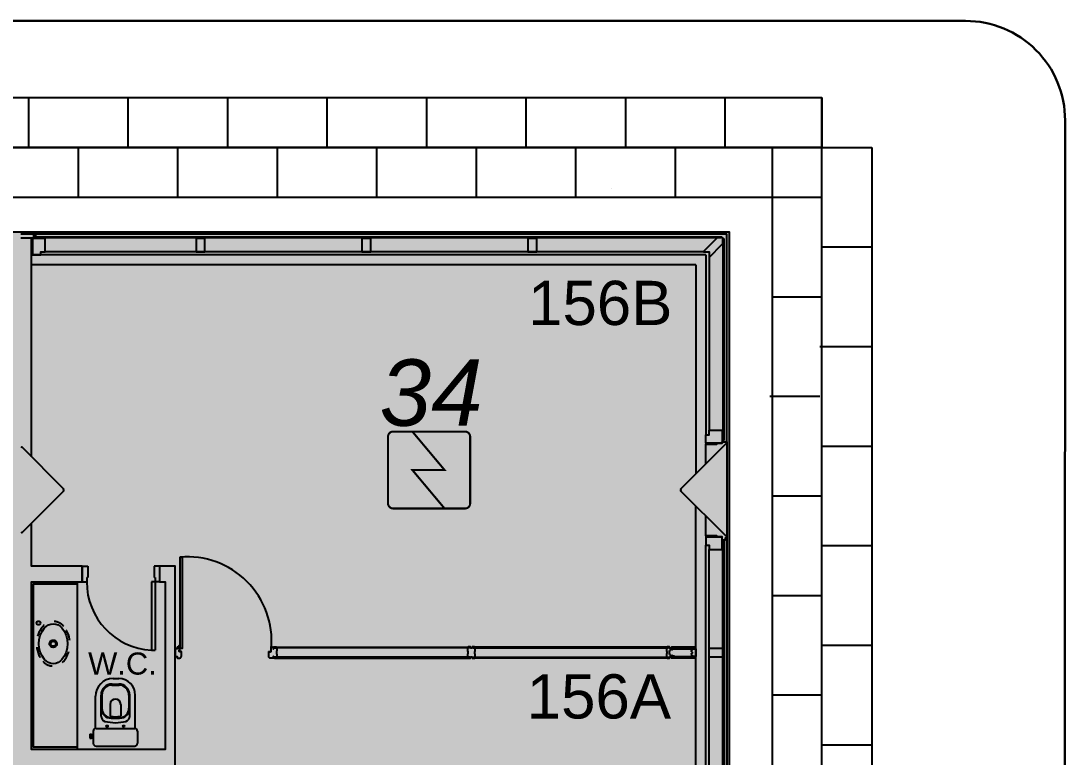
# Model space of a CAD drawing. Header units: metres. Extents: x -331 to 2982, y 362 to 2539.
# Drawn here: x 863.99 to 873.44, y 1633 to 1639.66 of the extents above; entities that cross this region are included whole.
import ezdxf

# ---------------------------------------------------------------- set-up
doc = ezdxf.new("R2010")
doc.units = ezdxf.units.M
doc.linetypes.add('XR_BL2_3 PAV$0$CONTINUOUS', pattern=[0])
doc.linetypes.add('XR_BL2_3 PAV$0$HIDDEN', pattern=[0.375, 0.25, -0.125])
doc.layers.get('0').update_dxf_attribs({"color": 251})
doc.layers.add('_salas', color=251, linetype='Continuous', plot=False)
for name, color, linetype in [('ALV', 251, 'Continuous'), ('CX', 251, 'Continuous'), ('Det', 251, 'Continuous'), ('DET. FUMAÇA', 1, 'Continuous'), ('Detector_antigo', 84, 'Continuous'), ('Div', 251, 'Continuous'), ('Est', 251, 'Continuous'), ('Mob', 251, 'Continuous'), ('Texto_Salas', 251, 'Continuous'), ('vid', 251, 'Continuous'), ('Zlixo01', 251, 'Continuous')]:
    doc.layers.add(name, color=color, linetype=linetype)
doc.layers.add('Botoeira_antiga', color=74, linetype='Continuous', lineweight=30)
doc.styles.add('ARIAL', font='arial.ttf')
doc.styles.add('X3G_ENTITY_1416BAE9', font='arial.ttf', dxfattribs={"height": 0.6})
doc.styles.add('X3G_ENTITY_14227BE0', font='arial.ttf', dxfattribs={"height": 0.4})
doc.styles.add('X3G_ENTITY_14227BE2', font='arial.ttf', dxfattribs={"height": 0.4})

# ---------------------------------------------------------------- blocks, each defined once
blk = doc.blocks.new('XR_BL2_3 PAV$0$PERFIL_UNIT_12')
at = {"layer": 'CX'}
blk.add_lwpolyline([(0, 0.12), (-0.08, 0.12), (-0.08, 0), (0, 0)], close=True, dxfattribs=at)
blk = doc.blocks.new('XR_BL2_3 PAV$0$perfil_cc')
at = {"layer": 'CX'}
for p, q in [((-0.1152, 0.117), (-0.1152, -0.0288)), ((-0.1152, -0.0288), (-0.1152, 0.117))]:
    blk.add_line(p, q, dxfattribs=at)
blk.add_lwpolyline([(0, 0.12), (-0.0796, 0.12), (-0.1152, 0.12), (-0.1152, -0.0288), (-0.0852, -0.0288), (-0.0852, -0.0282), (-0.0405, -0.0282), (-0.0405, 0), (0, 0)], close=True, dxfattribs=at)
blk = doc.blocks.new('Detector de fumaça')
at = {"layer": 'DET. FUMAÇA', "linetype": 'Continuous', "lineweight": 15, "const_width": 0.0187}
blk.add_lwpolyline([(774.5995, 539.8158), (775.2491, 539.8158, -0.414214), (775.2958, 539.769), (775.2958, 539.1669, -0.414214), (775.2491, 539.1202), (774.5995, 539.1202, -0.414214), (774.5527, 539.1669), (774.5527, 539.769, -0.414214)], format="xyb", close=True, dxfattribs=at)
blk.add_lwpolyline([(774.773, 539.8158), (775.0645, 539.468), (774.773, 539.468), (775.0645, 539.1202)], dxfattribs=at)

msp = doc.modelspace()

# ---------------------------------------------------------------- hatches: boundary and pattern name
at = {"layer": '_salas', "transparency": 33554559}
h = msp.add_hatch(color=256, dxfattribs=at)
h.dxf.hatch_style = 1
h.paths.add_polyline_path([(870.379, 1637.7293), (851.629, 1637.7293), (851.629, 1639.2843), (851.299, 1639.2843), (851.299, 1637.7293), (840.564, 1637.7293), (840.564, 1639.2843), (840.234, 1639.2843), (840.234, 1637.7293), (765.239, 1637.7293), (765.239, 1626.3801), (765.429, 1626.3801), (765.429, 1626.5771), (765.615, 1626.7643), (769.3501, 1626.765), (769.3826, 1626.773), (769.4342, 1626.8136), (770.1916, 1627.5703), (770.2047, 1627.5834), (770.229, 1627.5743), (771.624, 1627.5743), (773.0191, 1627.5743), (773.0434, 1627.5834), (773.0565, 1627.5703), (773.8138, 1626.8136), (773.8655, 1626.773), (773.898, 1626.765), (777.5273, 1626.765), (777.8669, 1626.4254), (777.8811, 1626.4254), (778.2207, 1626.765), (781.85, 1626.765), (781.8825, 1626.773), (781.9342, 1626.8136), (782.6915, 1627.5703), (782.7046, 1627.5834), (782.7289, 1627.5743), (784.124, 1627.5743), (785.519, 1627.5743), (785.5433, 1627.5834), (785.5564, 1627.5703), (786.3138, 1626.8136), (786.3654, 1626.773), (786.3979, 1626.765), (790.0273, 1626.765), (790.3669, 1626.4254), (790.3739, 1626.4325), (790.7206, 1626.765), (794.3499, 1626.765), (794.3824, 1626.773), (794.4341, 1626.8136), (795.1914, 1627.5703), (795.2045, 1627.5834), (795.2289, 1627.5743), (796.6239, 1627.5743), (798.0189, 1627.5743), (798.0433, 1627.5834), (798.0564, 1627.5703), (798.8137, 1626.8136), (798.8654, 1626.773), (798.8979, 1626.765), (802.5273, 1626.765), (802.8669, 1626.4254), (802.8739, 1626.4325), (803.2206, 1626.765), (806.8499, 1626.765), (806.8824, 1626.773), (806.9341, 1626.8136), (807.6914, 1627.5703), (807.7045, 1627.5834), (807.7289, 1627.5743), (809.1239, 1627.5743), (810.5189, 1627.5743), (810.5433, 1627.5834), (810.5564, 1627.5703), (811.3137, 1626.8136), (811.3654, 1626.773), (811.3979, 1626.765), (815.0272, 1626.765), (815.3668, 1626.4254), (815.3739, 1626.4325), (815.7205, 1626.765), (819.3499, 1626.765), (819.3824, 1626.773), (819.434, 1626.8136), (820.1914, 1627.5703), (820.2045, 1627.5834), (820.2288, 1627.5743), (821.6238, 1627.5743), (823.0189, 1627.5743), (823.0432, 1627.5834), (823.0563, 1627.5703), (823.8136, 1626.8136), (823.8653, 1626.773), (823.8978, 1626.765), (827.5277, 1626.765), (827.8673, 1626.4254), (827.8743, 1626.4325), (828.221, 1626.765), (831.8504, 1626.765), (831.8828, 1626.773), (831.9345, 1626.8136), (832.6919, 1627.5703), (832.7049, 1627.5834), (832.7293, 1627.5743), (834.1243, 1627.5743), (835.5193, 1627.5743), (835.5437, 1627.5834), (835.5568, 1627.5703), (836.3141, 1626.8136), (836.3658, 1626.773), (836.3983, 1626.765), (840.0415, 1626.765), (840.3741, 1626.4325), (840.7559, 1626.8143), (840.4741, 1627.0961), (840.4741, 1628.0543), (841.234, 1628.0543), (841.234, 1629.8943), (849.6075, 1629.8943), (849.6075, 1626.8143), (849.7475, 1626.8143), (849.7475, 1627.5743), (851.494, 1627.5743), (852.8891, 1627.5743), (852.9134, 1627.5834), (852.9265, 1627.5703), (853.6838, 1626.8136), (853.7355, 1626.773), (853.768, 1626.765), (857.3973, 1626.765), (857.7369, 1626.4254), (857.744, 1626.4325), (858.0907, 1626.765), (861.72, 1626.765), (861.7525, 1626.773), (861.8042, 1626.8136), (862.5615, 1627.5703), (862.5746, 1627.5834), (862.5989, 1627.5743), (863.994, 1627.5743), (865.389, 1627.5743), (865.4133, 1627.5834), (865.4264, 1627.5703), (866.1838, 1626.8136), (866.2354, 1626.773), (866.2679, 1626.765), (870.003, 1626.7643), (870.189, 1626.5771), (870.189, 1626.3801), (870.379, 1626.3801), (870.379, 1626.3801)])
h = msp.add_hatch(color=256, dxfattribs=at)
h.dxf.hatch_style = 1
h.paths.add_polyline_path([(870.399, 1637.7493), (851.649, 1637.7493), (851.649, 1639.3043), (851.319, 1639.3043), (851.319, 1637.7493), (840.584, 1637.7493), (840.584, 1639.3043), (840.254, 1639.3043), (840.254, 1637.7493), (765.259, 1637.7493), (765.259, 1626.4001), (765.449, 1626.4001), (765.449, 1626.5971), (765.635, 1626.7843), (769.3701, 1626.785), (769.4026, 1626.793), (769.4542, 1626.8336), (770.2116, 1627.5903), (770.2247, 1627.6034), (770.249, 1627.5943), (771.644, 1627.5943), (773.0391, 1627.5943), (773.0634, 1627.6034), (773.0765, 1627.5903), (773.8338, 1626.8336), (773.8855, 1626.793), (773.918, 1626.785), (777.5473, 1626.785), (777.8869, 1626.4454), (777.894, 1626.4525), (778.2407, 1626.785), (781.87, 1626.785), (781.9025, 1626.793), (781.9542, 1626.8336), (782.7115, 1627.5903), (782.7246, 1627.6034), (782.7489, 1627.5943), (784.144, 1627.5943), (785.539, 1627.5943), (785.5633, 1627.6034), (785.5764, 1627.5903), (786.3338, 1626.8336), (786.3854, 1626.793), (786.4179, 1626.785), (790.0473, 1626.785), (790.3869, 1626.4454), (790.3939, 1626.4525), (790.7406, 1626.785), (794.3699, 1626.785), (794.4024, 1626.793), (794.4541, 1626.8336), (795.2114, 1627.5903), (795.2245, 1627.6034), (795.2489, 1627.5943), (796.6439, 1627.5943), (798.0389, 1627.5943), (798.0633, 1627.6034), (798.0764, 1627.5903), (798.8337, 1626.8336), (798.8854, 1626.793), (798.9179, 1626.785), (802.5473, 1626.785), (802.8869, 1626.4454), (802.8939, 1626.4525), (803.2406, 1626.785), (806.8699, 1626.785), (806.9024, 1626.793), (806.9541, 1626.8336), (807.7114, 1627.5903), (807.7245, 1627.6034), (807.7489, 1627.5943), (809.1439, 1627.5943), (810.5389, 1627.5943), (810.5633, 1627.6034), (810.5764, 1627.5903), (811.3337, 1626.8336), (811.3854, 1626.793), (811.4179, 1626.785), (815.0472, 1626.785), (815.3868, 1626.4454), (815.3939, 1626.4525), (815.7405, 1626.785), (819.3699, 1626.785), (819.4024, 1626.793), (819.454, 1626.8336), (820.2114, 1627.5903), (820.2245, 1627.6034), (820.2488, 1627.5943), (821.6438, 1627.5943), (823.0389, 1627.5943), (823.0632, 1627.6034), (823.0763, 1627.5903), (823.8336, 1626.8336), (823.8853, 1626.793), (823.9178, 1626.785), (827.5477, 1626.785), (827.8873, 1626.4454), (827.8943, 1626.4525), (828.241, 1626.785), (831.8704, 1626.785), (831.9028, 1626.793), (831.9545, 1626.8336), (832.7119, 1627.5903), (832.7249, 1627.6034), (832.7493, 1627.5943), (834.1443, 1627.5943), (835.5393, 1627.5943), (835.5637, 1627.6034), (835.5768, 1627.5903), (836.3341, 1626.8336), (836.3858, 1626.793), (836.4183, 1626.785), (840.0615, 1626.785), (840.3941, 1626.4525), (840.7759, 1626.8343), (840.4941, 1627.1161), (840.4941, 1628.0743), (841.254, 1628.0743), (841.254, 1629.9143), (849.6275, 1629.9143), (849.6275, 1626.8343), (849.7675, 1626.8343), (849.7675, 1627.5943), (851.514, 1627.5943), (852.9091, 1627.5943), (852.9334, 1627.6034), (852.9465, 1627.5903), (853.7038, 1626.8336), (853.7555, 1626.793), (853.788, 1626.785), (857.4173, 1626.785), (857.7569, 1626.4454), (857.764, 1626.4525), (858.1107, 1626.785), (861.74, 1626.785), (861.7725, 1626.793), (861.8242, 1626.8336), (862.5815, 1627.5903), (862.5946, 1627.6034), (862.6189, 1627.5943), (864.014, 1627.5943), (865.409, 1627.5943), (865.4333, 1627.6034), (865.4464, 1627.5903), (866.2038, 1626.8336), (866.2554, 1626.793), (866.2879, 1626.785), (870.023, 1626.7843), (870.209, 1626.5971), (870.209, 1626.4001), (870.399, 1626.4001), (870.399, 1626.4001)])

# ---------------------------------------------------------------- linework, layer by layer
at = {"color": 251, "true_color": 0x606060}
msp.add_lwpolyline([(851.649, 1637.7493), (870.399, 1637.7493), (870.399, 1626.4001), (870.209, 1626.4001), (870.209, 1626.5971), (870.023, 1626.7843), (866.324, 1626.785), (866.323, 1626.7829), (866.305, 1626.7829), (866.2915, 1626.7841), (866.2554, 1626.793), (866.2038, 1626.8336), (865.4464, 1627.5903), (865.4333, 1627.6034), (865.409, 1627.5943), (864.014, 1627.5943), (862.6189, 1627.5943)], dxfattribs=at)
at = {"layer": 'ALV'}
for points in [[(864.089, 1635.7153), (864.089, 1637.6893), (863.994, 1637.6893)], [(870.189, 1635.6503), (870.189, 1635.8286), (870.2891, 1635.8286), (870.2891, 1635.8386), (870.3378, 1635.8386), (870.3378, 1635.8486), (870.379, 1635.8486), (870.379, 1635.8262)], [(865.389, 1631.2743), (865.389, 1634.7243), (865.249, 1634.7243), (865.249, 1634.5843), (865.299, 1634.5843), (865.299, 1633.0693), (864.089, 1633.0693), (864.089, 1634.5843), (864.549, 1634.5843), (864.549, 1634.7243), (864.089, 1634.7243), (864.089, 1635.1133)], [(870.379, 1635.0025), (870.379, 1634.9801), (870.364, 1634.9801), (870.364, 1634.9601), (870.3378, 1634.9601), (870.3378, 1634.9901), (870.2891, 1634.9901), (870.2891, 1635.0001), (870.189, 1635.0001), (870.189, 1635.1783)]]:
    msp.add_lwpolyline(points, dxfattribs=at)
at = {"layer": 'Botoeira_antiga'}
msp.add_lwpolyline([(873.4258, 1619.6151), (873.4384, 1638.7551, 0.414214), (872.5384, 1639.6551), (763.3926, 1639.6551, 0.414214), (762.4926, 1638.7551), (762.4801, 1619.6151, 0.414214), (763.3801, 1618.7151), (872.5258, 1618.7151, 0.414214)], format="xyb", close=True, dxfattribs=at)
at = {"layer": 'CX', "linetype": 'ByBlock', "ltscale": 0.1}
for p, q in [((863.994, 1637.7293), (864.109, 1637.7293)), ((864.109, 1637.6893), (863.994, 1637.6893)), ((864.109, 1637.7293), (864.109, 1637.6893)), ((864.109, 1637.7144), (864.129, 1637.7144)), ((864.129, 1637.7144), (864.129, 1637.6881))]:
    msp.add_line(p, q, dxfattribs=at)
at = {"layer": 'CX', "color": 251, "true_color": 0x606060}
for p, q in [((864.109, 1637.7293), (870.379, 1637.7293)), ((870.379, 1635.8486), (870.379, 1637.7293)), ((870.099, 1637.4493), (864.089, 1637.4493)), ((870.099, 1637.4493), (870.099, 1635.5603)), ((870.099, 1626.9603), (870.099, 1635.2683)), ((870.379, 1634.9801), (870.379, 1627.2486))]:
    msp.add_line(p, q, dxfattribs=at)
at = {"layer": 'CX'}
for p, q in [((870.3348, 1635.8386), (870.189, 1635.8386)), ((870.189, 1635.8386), (870.3348, 1635.8386)), ((870.2891, 1635.8286), (870.2891, 1635.8386)), ((869.9672, 1635.4143), (869.9601, 1635.4214)), ((869.9672, 1635.4143), (869.9601, 1635.4073)), ((864.549, 1634.7243), (864.549, 1634.5843)), ((864.549, 1634.7243), (864.599, 1634.7243)), ((864.599, 1634.7243), (864.599, 1634.6243)), ((865.199, 1634.7243), (865.199, 1634.6243)), ((865.249, 1634.7243), (865.199, 1634.7243)), ((865.249, 1634.7243), (865.249, 1634.5843)), ((864.549, 1634.5843), (864.589, 1634.5843)), ((864.589, 1634.6243), (864.599, 1634.6243)), ((864.589, 1634.6243), (864.589, 1634.5843)), ((865.174, 1634.5843), (865.174, 1633.9653)), ((865.209, 1634.5843), (865.174, 1634.5843)), ((865.209, 1634.6243), (865.199, 1634.6243)), ((865.209, 1634.6243), (865.209, 1634.5843)), ((865.209, 1634.5843), (865.209, 1633.9653)), ((865.249, 1634.5843), (865.209, 1634.5843)), ((865.174, 1633.9653), (865.209, 1633.9653))]:
    msp.add_line(p, q, dxfattribs=at)
at = {"layer": 'CX', "linetype": 'XR_BL2_3 PAV$0$CONTINUOUS'}
for p, q in [((869.8322, 1633.9817), (869.8322, 1633.9614)), ((869.8377, 1633.9947), (869.8377, 1633.9942)), ((869.8377, 1633.9942), (869.8527, 1633.9942)), ((869.8527, 1633.9869), (869.8379, 1633.9869)), ((869.8569, 1633.9957), (869.8387, 1633.9957)), ((869.8527, 1633.9942), (869.8527, 1633.9869)), ((869.8627, 1633.9795), (869.8627, 1633.9892)), ((869.8827, 1633.9795), (869.8627, 1633.9795)), ((869.8684, 1633.962), (869.8684, 1633.978)), ((869.8684, 1633.978), (869.8812, 1633.978)), ((869.8787, 1633.9723), (869.8778, 1633.9709)), ((869.8812, 1633.9733), (869.88, 1633.9731)), ((869.8806, 1633.9719), (869.8878, 1633.9732)), ((869.8812, 1633.978), (869.8812, 1633.9733)), ((869.8827, 1633.9736), (869.8827, 1633.9795)), ((869.8876, 1633.9744), (869.8827, 1633.9736)), ((869.8881, 1633.9764), (869.8876, 1633.9744)), ((869.8888, 1633.9742), (869.8893, 1633.9764)), ((869.8954, 1633.9794), (869.8911, 1633.9794)), ((869.8911, 1633.9782), (869.8954, 1633.9782)), ((869.9059, 1633.9794), (869.8954, 1633.9794)), ((869.8954, 1633.9782), (869.9059, 1633.9782)), ((869.9059, 1633.9782), (869.9059, 1633.9794)), ((869.8322, 1633.9277), (869.8322, 1633.9073)), ((869.8329, 1633.9588), (869.8345, 1633.9562)), ((869.8345, 1633.9329), (869.8329, 1633.9303)), ((869.8352, 1633.9536), (869.8352, 1633.9443)), ((869.8352, 1633.9443), (869.8352, 1633.9355)), ((869.8527, 1633.8948), (869.8377, 1633.8948)), ((869.8377, 1633.8948), (869.8377, 1633.8943)), ((869.8379, 1633.9021), (869.8527, 1633.9021)), ((869.8387, 1633.8933), (869.8569, 1633.8933)), ((869.8527, 1633.9021), (869.8527, 1633.8948)), ((869.8592, 1633.9466), (869.8592, 1633.962)), ((869.8592, 1633.962), (869.8684, 1633.962)), ((869.8592, 1633.927), (869.8592, 1633.9466)), ((869.8684, 1633.927), (869.8592, 1633.927)), ((869.8627, 1633.8998), (869.8627, 1633.9095)), ((869.8627, 1633.9095), (869.8827, 1633.9095)), ((869.8684, 1633.911), (869.8684, 1633.927)), ((869.8812, 1633.911), (869.8684, 1633.911)), ((869.8778, 1633.9709), (869.8787, 1633.9702)), ((869.8787, 1633.9188), (869.8778, 1633.9182)), ((869.8778, 1633.9182), (869.8787, 1633.9168)), ((869.8787, 1633.9702), (869.8792, 1633.971)), ((869.8792, 1633.918), (869.8787, 1633.9188)), ((869.88, 1633.9159), (869.8812, 1633.9157)), ((869.8878, 1633.9158), (869.8806, 1633.9171)), ((869.8812, 1633.9157), (869.8812, 1633.911)), ((869.8827, 1633.9095), (869.8827, 1633.9155)), ((869.8827, 1633.9155), (869.8876, 1633.9146)), ((869.8876, 1633.9146), (869.8881, 1633.9126)), ((869.8893, 1633.9126), (869.8888, 1633.9148)), ((869.8996, 1633.9108), (869.8911, 1633.9108)), ((869.8911, 1633.9096), (869.8996, 1633.9096)), ((869.9059, 1633.9108), (869.8996, 1633.9108)), ((869.8996, 1633.9096), (869.9059, 1633.9096)), ((869.9059, 1633.9096), (869.9059, 1633.9108))]:
    msp.add_line(p, q, dxfattribs=at)
at = {"layer": 'CX'}
for points in [[(870.167, 1637.5698, 0.668179), (870.1677, 1637.5681), (870.2178, 1637.5681), (870.2178, 1637.518, 0.668179), (870.2195, 1637.5173), (870.3376, 1637.6354), (870.3437, 1637.6354), (870.3437, 1637.6813), (870.3537, 1637.6813), (870.3306, 1637.7041), (870.3306, 1637.6941), (870.2863, 1637.6941), (870.2863, 1637.6891)], [(866.2774, 1633.9), (866.2774, 1633.9075), (866.2761, 1633.9075), (866.2761, 1633.898, -0.422579), (866.2713, 1633.8929), (866.2528, 1633.8929, -0.414214), (866.2363, 1633.9094), (866.2363, 1633.9509, -0.414214), (866.2383, 1633.9529), (866.2458, 1633.9529), (866.2443, 1633.9506), (866.2503, 1633.9506), (866.2488, 1633.9529), (866.2563, 1633.9529), (866.2563, 1633.9929, -0.414214), (866.2583, 1633.9949), (866.2711, 1633.9949, -0.414214), (866.2761, 1633.99), (866.2761, 1633.9795), (866.2774, 1633.9795), (866.2774, 1633.9887, -0.439162), (866.2833, 1633.9953), (866.3014, 1633.9953, -0.414214), (866.3024, 1633.9943), (866.3024, 1633.9938), (866.2874, 1633.9938), (866.2874, 1633.9865), (866.3022, 1633.9865, -0.322891), (866.3079, 1633.9813), (866.3079, 1633.961, -0.13729), (866.3071, 1633.9584), (866.3056, 1633.9558, 0.13729), (866.3048, 1633.9532), (866.3048, 1633.9443), (866.3048, 1633.9355, 0.13729), (866.3056, 1633.9329), (866.3071, 1633.9303, -0.13729), (866.3079, 1633.9277), (866.3079, 1633.9073, -0.322891), (866.3022, 1633.9021), (866.2874, 1633.9021), (866.2874, 1633.8948), (866.3024, 1633.8948), (866.3024, 1633.8943, -0.414214), (866.3014, 1633.8933), (866.2833, 1633.8933, -0.439162)], [(868.0702, 1633.9863), (868.0662, 1633.9863, 0.414214), (868.0632, 1633.9833), (868.0632, 1633.9887, 0.439162), (868.0572, 1633.9953), (868.0392, 1633.9953, 0.414214), (868.0382, 1633.9943), (868.0382, 1633.9938), (868.0532, 1633.9938), (868.0532, 1633.9865), (868.0384, 1633.9865, 0.322891), (868.0327, 1633.9813), (868.0327, 1633.961, 0.13729), (868.0334, 1633.9584), (868.035, 1633.9558, -0.13729), (868.0357, 1633.9532), (868.0357, 1633.9443), (868.0357, 1633.9355, -0.13729), (868.035, 1633.9329), (868.0334, 1633.9303, 0.13729), (868.0327, 1633.9277), (868.0327, 1633.9073, 0.322891), (868.0384, 1633.9021), (868.0532, 1633.9021), (868.0532, 1633.8948), (868.0382, 1633.8948), (868.0382, 1633.8943, 0.414214), (868.0392, 1633.8933), (868.0572, 1633.8933, 0.439162), (868.0632, 1633.9), (868.0632, 1633.9053, 0.414214), (868.0662, 1633.9023), (868.0702, 1633.9023, 0.414214), (868.0732, 1633.9053), (868.0732, 1633.9, 0.439162), (868.0791, 1633.8933), (868.0972, 1633.8933, 0.414214), (868.0982, 1633.8943), (868.0982, 1633.8948), (868.0832, 1633.8948), (868.0832, 1633.9021), (868.098, 1633.9021, 0.322891), (868.1037, 1633.9073), (868.1037, 1633.9277, 0.13729), (868.1029, 1633.9303), (868.1013, 1633.9329, -0.13729), (868.1006, 1633.9355), (868.1006, 1633.9443), (868.1006, 1633.9532, -0.13729), (868.1013, 1633.9558), (868.1029, 1633.9584, 0.13729), (868.1037, 1633.961), (868.1037, 1633.9813, 0.322891), (868.098, 1633.9865), (868.0832, 1633.9865), (868.0832, 1633.9938), (868.0982, 1633.9938), (868.0982, 1633.9943, 0.414214), (868.0972, 1633.9953), (868.0791, 1633.9953, 0.439162), (868.0732, 1633.9887), (868.0732, 1633.9833, 0.414214)], [(870.0596, 1633.9563), (870.062, 1633.9668, -0.194954), (870.0629, 1633.9681), (870.0645, 1633.9691, 0.387702), (870.0652, 1633.9717), (870.0636, 1633.9748), (870.064, 1633.9751), (870.0664, 1633.9705), (870.0668, 1633.9712), (870.0668, 1633.9777), (870.055, 1633.9777), (870.055, 1633.9793), (870.099, 1633.9793), (870.099, 1633.9093), (870.055, 1633.9093), (870.055, 1633.9109), (870.0668, 1633.9109), (870.0668, 1633.9174), (870.0664, 1633.9181), (870.064, 1633.9136), (870.0636, 1633.9138), (870.0652, 1633.9169, 0.387702), (870.0645, 1633.9195), (870.0629, 1633.9206, -0.194954), (870.062, 1633.9218), (870.0596, 1633.9323, -0.268551), (870.0611, 1633.9371), (870.0689, 1633.9422), (870.0689, 1633.9465), (870.0611, 1633.9515, -0.268551)]]:
    msp.add_lwpolyline(points, format="xyb", close=True, dxfattribs=at)
for points in [[(870.3378, 1635.9538), (870.3378, 1635.8742), (870.3378, 1635.8386), (870.189, 1635.8386), (870.189, 1635.8686), (870.1896, 1635.8686), (870.1896, 1635.9133), (870.2178, 1635.9133), (870.2178, 1635.9538)], [(865.4538, 1634.8076), (865.454, 1633.9826), (865.434, 1633.9826), (865.4338, 1634.8076)]]:
    msp.add_lwpolyline(points, close=True, dxfattribs=at)
at = {"layer": 'CX', "linetype": 'Continuous'}
msp.add_lwpolyline([(865.4263, 1633.9923, 0.414214), (865.4243, 1633.9943), (865.4115, 1633.9943, 0.414214), (865.4065, 1633.9893), (865.4065, 1633.9793), (865.389, 1633.9793), (865.389, 1633.9133), (865.389, 1633.9093), (865.4065, 1633.9093), (865.4065, 1633.8993, 0.422579), (865.4113, 1633.8943), (865.4298, 1633.8943, 0.414214), (865.4463, 1633.9108), (865.4463, 1633.9513, 0.414214), (865.4443, 1633.9533), (865.4368, 1633.9533), (865.4383, 1633.951), (865.4323, 1633.951), (865.4338, 1633.9533), (865.4263, 1633.9533), (865.4263, 1633.965), (865.425, 1633.965), (865.425, 1633.9656), (865.428, 1633.9656), (865.428, 1633.9774), (865.4286, 1633.978), (865.4286, 1633.9639), (865.4312, 1633.9639), (865.4312, 1633.9939), (865.4327, 1633.9939), (865.4327, 1633.9965, 3.099483), (865.4259, 1633.9951, -0.294496), (865.427, 1633.9933), (865.427, 1633.9806), (865.425, 1633.9806), (865.425, 1633.981), (865.4263, 1633.981), (865.4263, 1633.9923)], format="xyb", close=True, dxfattribs=at)
at = {"layer": 'CX', "color": 251, "true_color": 0x606060}
for centre, radius, start, end in [((865.4982, 1634.0468), 0.7636, 355.17284, 94.83538), ((865.209, 1634.5843), 0.62, 180, 266.76384)]:
    msp.add_arc(centre, radius, start, end, dxfattribs=at)
at = {"layer": 'CX', "linetype": 'XR_BL2_3 PAV$0$CONTINUOUS'}
for centre, radius, start, end in [((869.8386, 1633.9804), 0.0066, 96.58403, 168.16316), ((869.8387, 1633.9947), 0.001, 90, 180), ((869.8566, 1633.9897), 0.00607, 355.87725, 87.17803), ((869.8804, 1633.9711), 0.002, 99.91681, 146.14864), ((869.8809, 1633.97), 0.002, 100.08444, 148.07765), ((869.8878, 1633.9742), 0.001, 270, 0), ((869.8911, 1633.9764), 0.003, 90, 180), ((869.8911, 1633.9764), 0.0018, 90, 180), ((869.8372, 1633.9614), 0.005, 180, 211.26897), ((869.8372, 1633.9277), 0.005, 148.73103, 180), ((869.8386, 1633.9087), 0.0066, 191.83684, 263.41597), ((869.8302, 1633.9536), 0.005, 0, 31.26897), ((869.8302, 1633.9355), 0.005, 328.73103, 0), ((869.8387, 1633.8943), 0.001, 180, 270), ((869.8566, 1633.8994), 0.00607, 272.82197, 4.12275), ((869.8804, 1633.9179), 0.002, 213.85136, 260.08319), ((869.8809, 1633.9191), 0.002, 211.92235, 259.91556), ((869.8878, 1633.9148), 0.001, 0, 90), ((869.8911, 1633.9126), 0.003, 180, 270), ((869.8911, 1633.9126), 0.0018, 180, 270)]:
    msp.add_arc(centre, radius, start, end, dxfattribs=at)
at = {"layer": 'Det', "color": 251}
for p, q in [((851.619, 1638.9611), (871.239, 1638.9611)), ((864.0644, 1638.5111), (864.0644, 1638.9611)), ((864.9644, 1638.5111), (864.9644, 1638.9611)), ((865.8644, 1638.5111), (865.8644, 1638.9611)), ((866.7644, 1638.5111), (866.7644, 1638.9611)), ((867.6644, 1638.5111), (867.6644, 1638.9611)), ((868.5644, 1638.5111), (868.5644, 1638.9611)), ((869.4644, 1638.5111), (869.4644, 1638.9611)), ((870.3644, 1638.5111), (870.3644, 1638.9611)), ((870.3644, 1638.5111), (870.3644, 1638.9611)), ((871.239, 1638.9611), (871.239, 1638.5111)), ((871.239, 1638.5111), (871.239, 1638.9611)), ((851.619, 1638.5111), (871.239, 1638.5111)), ((851.7844, 1638.5111), (871.144, 1638.5111)), ((851.9894, 1638.5111), (871.089, 1638.5111)), ((852.3344, 1638.5111), (871.089, 1638.5111)), ((852.3894, 1638.5111), (871.144, 1638.5111)), ((864.5144, 1638.0611), (864.5144, 1638.5111)), ((865.4144, 1638.0611), (865.4144, 1638.5111)), ((866.3144, 1638.0611), (866.3144, 1638.5111)), ((867.2144, 1638.0611), (867.2144, 1638.5111)), ((868.1144, 1638.0611), (868.1144, 1638.5111)), ((869.0144, 1638.0611), (869.0144, 1638.5111)), ((869.9144, 1638.0611), (869.9144, 1638.5111)), ((869.9144, 1638.0611), (869.9144, 1638.5111)), ((870.789, 1638.5111), (870.789, 1613.6711)), ((871.239, 1624.5643), (871.239, 1638.5927)), ((871.239, 1638.5111), (871.689, 1638.5111)), ((871.239, 1624.9327), (871.239, 1638.5111)), ((871.689, 1638.5111), (871.689, 1613.6711)), ((869.334, 1638.1393), (869.334, 1638.1393)), ((851.619, 1638.0611), (870.789, 1638.0611)), ((852.1194, 1638.0611), (870.769, 1638.0611)), ((852.4644, 1638.0611), (870.769, 1638.0611)), ((852.5194, 1638.0611), (870.769, 1638.0611)), ((870.789, 1638.0611), (871.239, 1638.0611)), ((871.239, 1637.6111), (871.689, 1637.6111)), ((870.789, 1637.1611), (871.239, 1637.1611)), ((871.219, 1636.7111), (871.689, 1636.7111)), ((870.769, 1636.2611), (871.219, 1636.2611)), ((871.239, 1635.8111), (871.689, 1635.8111)), ((870.789, 1635.3611), (871.239, 1635.3611)), ((870.789, 1635.3611), (871.239, 1635.3611)), ((871.239, 1634.9111), (871.689, 1634.9111)), ((871.239, 1634.9111), (871.689, 1634.9111)), ((870.789, 1634.4611), (871.239, 1634.4611)), ((870.789, 1634.4611), (871.239, 1634.4611)), ((871.239, 1634.0111), (871.689, 1634.0111)), ((870.789, 1633.5611), (871.239, 1633.5611)), ((871.239, 1633.1111), (871.689, 1633.1111))]:
    msp.add_line(p, q, dxfattribs=at)
msp.add_lwpolyline([(871.239, 1638.5111), (851.619, 1638.5111)], dxfattribs=at)
at = {"layer": 'Div', "linetype": 'ByBlock'}
for points in [[(869.8776, 1633.9795), (870.0933, 1633.9795), (870.0933, 1633.9945), (869.8776, 1633.9945)], [(869.8776, 1633.9091), (870.0933, 1633.9091), (870.0933, 1633.8941), (869.8776, 1633.8941)]]:
    msp.add_lwpolyline(points, close=True, dxfattribs=at)
at = {"layer": 'Est'}
msp.add_lwpolyline([(863.994, 1635.0325), (864.0011, 1635.0254), (864.3829, 1635.4073), (864.3758, 1635.4143), (864.3829, 1635.4214), (864.0011, 1635.8032), (863.994, 1635.7962)], dxfattribs=at)
msp.add_lwpolyline([(870.379, 1635.8262), (870.379, 1635.0025), (870.3719, 1634.9954), (869.9601, 1635.4073), (869.9672, 1635.4143), (869.9601, 1635.4214), (870.3719, 1635.8332)], close=True, dxfattribs=at)
at = {"layer": 'Mob'}
for p, q in [((864.829, 1633.7093), (864.879, 1633.7093)), ((864.8165, 1633.6503), (864.8815, 1633.6503)), ((864.819, 1633.6593), (864.879, 1633.6593)), ((864.669, 1633.2588), (864.669, 1633.5493)), ((864.719, 1633.4433), (864.719, 1633.5593)), ((864.7265, 1633.5603), (864.7265, 1633.4403)), ((864.9715, 1633.5603), (864.9715, 1633.4403)), ((864.979, 1633.4433), (864.979, 1633.5593)), ((865.029, 1633.2588), (865.029, 1633.5593)), ((864.719, 1633.3706), (864.719, 1633.4433)), ((864.801, 1633.4763), (864.801, 1633.3704)), ((864.897, 1633.4763), (864.897, 1633.3704)), ((864.979, 1633.3706), (864.979, 1633.4433)), ((864.811, 1633.3513), (864.887, 1633.3513)), ((864.8115, 1633.3553), (864.8865, 1633.3553)), ((864.649, 1633.2343), (864.649, 1633.1243)), ((864.674, 1633.2593), (865.024, 1633.2593)), ((865.049, 1633.2343), (865.049, 1633.1243)), ((864.619, 1633.2068), (864.634, 1633.2068)), ((864.619, 1633.2068), (864.619, 1633.1718)), ((864.619, 1633.1718), (864.634, 1633.1718)), ((864.634, 1633.2068), (864.634, 1633.1718)), ((864.634, 1633.2043), (864.649, 1633.2043)), ((864.634, 1633.1743), (864.649, 1633.1743)), ((864.674, 1633.0993), (865.024, 1633.0993))]:
    msp.add_line(p, q, dxfattribs=at)
for points in [[(864.504, 1633.0693), (864.504, 1633.0693), (864.089, 1633.0693), (864.089, 1634.5843), (864.504, 1634.5843), (864.504, 1633.0693)], [(864.504, 1633.0893), (864.109, 1633.0893), (864.109, 1634.5643), (864.5039, 1634.5643)]]:
    msp.add_lwpolyline(points, dxfattribs=at)
at = {"layer": 'Mob', "linetype": 'XR_BL2_3 PAV$0$HIDDEN', "ltscale": 0.05}
for points in [[(864.1917, 1633.8674, -0.359179), (864.1916, 1634.1811)], [(864.1916, 1634.1811, -0.472393), (864.3814, 1634.1811)], [(864.3814, 1634.1811, -0.358975), (864.3814, 1633.8675)], [(864.3814, 1633.8675, -0.471699), (864.1917, 1633.8674)]]:
    msp.add_lwpolyline(points, format="xyb", dxfattribs=at)
at = {"layer": 'Mob'}
for points in [[(864.2081, 1633.8809, -0.359169), (864.208, 1634.1677)], [(864.208, 1634.1677, -0.472527), (864.3651, 1634.1676)], [(864.3651, 1634.1676, -0.358974), (864.365, 1633.881)], [(864.2638, 1634.0243, -1), (864.3092, 1634.0243)], [(864.3092, 1634.0243, -1), (864.2638, 1634.0243)], [(864.365, 1633.881, -0.471701), (864.2081, 1633.8809)]]:
    msp.add_lwpolyline(points, format="xyb", dxfattribs=at)
msp.add_lwpolyline([(864.2865, 1634.0579, -1.732057), (864.2574, 1634.0075, -0.577348)], format="xyb", close=True, dxfattribs=at)
for centre, radius in [((864.1537, 1634.2117), 0.0175), ((864.774, 1633.2783), 0.0075), ((864.924, 1633.2783), 0.0075)]:
    msp.add_circle(centre, radius, dxfattribs=at)
for centre, radius, start, end in [((864.829, 1633.5493), 0.16, 90, 180), ((864.879, 1633.5593), 0.15, 0, 90), ((864.819, 1633.5593), 0.1, 90, 180), ((864.8165, 1633.5603), 0.09, 90, 180), ((864.879, 1633.5593), 0.1, 0, 90), ((864.8815, 1633.5603), 0.09, 0, 90), ((864.849, 1633.4763), 0.048, 0, 180), ((864.811, 1633.4433), 0.092, 180, 270), ((864.8115, 1633.4403), 0.085, 180, 270), ((864.8865, 1633.4403), 0.085, 270, 0), ((864.887, 1633.4433), 0.092, 270, 0), ((864.7709, 1633.371), 0.0519, 180.4721, 250.62163), ((864.9047, 1634.1549), 0.8464, 259.72121, 266.2276), ((864.8402, 1633.4875), 0.1235, 251.50213, 274.09255), ((864.8578, 1633.4875), 0.1235, 265.90745, 288.49787), ((864.7933, 1634.1549), 0.8464, 273.7724, 280.27879), ((864.9271, 1633.371), 0.0519, 289.37837, 359.5279), ((864.674, 1633.2343), 0.025, 90, 180), ((865.024, 1633.2343), 0.025, 0, 90), ((864.674, 1633.1243), 0.025, 180, 270), ((865.024, 1633.1243), 0.025, 270, 0)]:
    msp.add_arc(centre, radius, start, end, dxfattribs=at)
at = {"layer": 'vid'}
for p, q in [((870.1778, 1637.5681), (864.2142, 1637.5681)), ((870.189, 1637.5393), (864.089, 1637.5393)), ((870.189, 1637.5393), (870.1896, 1635.9133)), ((870.1896, 1627.3133), (870.1896, 1634.9153))]:
    msp.add_line(p, q, dxfattribs=at)
at = {"layer": 'vid', "linetype": 'ByBlock', "ltscale": 0.1}
for p, q in [((870.2178, 1637.5681), (870.2178, 1635.9538)), ((870.2178, 1627.3538), (870.2178, 1634.8749))]:
    msp.add_line(p, q, dxfattribs=at)
at = {"layer": 'vid'}
for points in [[(870.3306, 1637.6941), (864.129, 1637.6941), (864.129, 1637.7041), (870.3306, 1637.7041)], [(870.3437, 1637.6813), (870.3437, 1635.8686), (870.3537, 1635.8686), (870.3537, 1637.6813)], [(870.3437, 1627.2686), (870.3437, 1634.9601), (870.3537, 1634.9601), (870.3537, 1627.2686)], [(866.29, 1633.9938), (868.0532, 1633.9938), (868.0532, 1633.9865), (866.29, 1633.9865)], [(869.8442, 1633.9938), (868.0832, 1633.9938), (868.0832, 1633.9865), (869.8442, 1633.9865)], [(866.29, 1633.8948), (868.0532, 1633.8948), (868.0532, 1633.9021), (866.29, 1633.9021)], [(869.8442, 1633.8948), (868.0832, 1633.8948), (868.0832, 1633.9021), (869.8442, 1633.9021)]]:
    msp.add_lwpolyline(points, close=True, dxfattribs=at)

# ---------------------------------------------------------------- block references
at = {"layer": 'CX', "rotation": 270}
msp.add_blockref('XR_BL2_3 PAV$0$perfil_cc', (870.2178, 1634.8749), dxfattribs=at)
at = {"layer": 'DET. FUMAÇA', "linetype": 'Continuous', "lineweight": 0}
msp.add_blockref('Detector de fumaça', (92.7616, 1096.1267), dxfattribs=at)
at = {"layer": 'Zlixo01', "linetype": 'ByBlock', "ltscale": 0.1}
msp.add_blockref('XR_BL2_3 PAV$0$perfil_cc', (864.2142, 1637.5681), dxfattribs=at)
at = {"layer": 'Zlixo01', "linetype": 'ByBlock'}
for p in [(865.659, 1637.5681), (867.159, 1637.5681), (868.659, 1637.5681)]:
    msp.add_blockref('XR_BL2_3 PAV$0$PERFIL_UNIT_12', p, dxfattribs=at)
at = {"layer": 'Zlixo01', "linetype": 'ByBlock', "xscale": -1, "rotation": 270}
msp.add_blockref('XR_BL2_3 PAV$0$PERFIL_UNIT_12', (870.219, 1633.9843), dxfattribs=at)

# ---------------------------------------------------------------- texts
at = {"layer": 'Detector_antigo', "linetype": 'Continuous', "lineweight": 0, "insert": (867.2384, 1636.5947), "char_height": 0.6, "attachment_point": 1, "style": 'X3G_ENTITY_1416BAE9'}
msp.add_mtext_dynamic_manual_height_columns('{\\fArial|b0|i1|c0|p34;34}', width=13.318804, gutter_width=2.5, heights=[0], dxfattribs=at)
at = {"layer": 'Texto_Salas', "color": 251}
for s, style, p in [('156B', 'X3G_ENTITY_14227BE2', (868.5819, 1636.9054)), ('156A', 'X3G_ENTITY_14227BE0', (868.5692, 1633.3482))]:
    msp.add_text(s, height=0.4, dxfattribs=dict(at, style=style)).set_placement(p)
at = {"layer": 'Texto_Salas', "color": 251, "insert": (864.9125, 1633.9452), "char_height": 0.2, "width": 2.2626, "attachment_point": 2, "style": 'ARIAL'}
msp.add_mtext('W.C.', dxfattribs=at)

doc.saveas('drawing.dxf')
